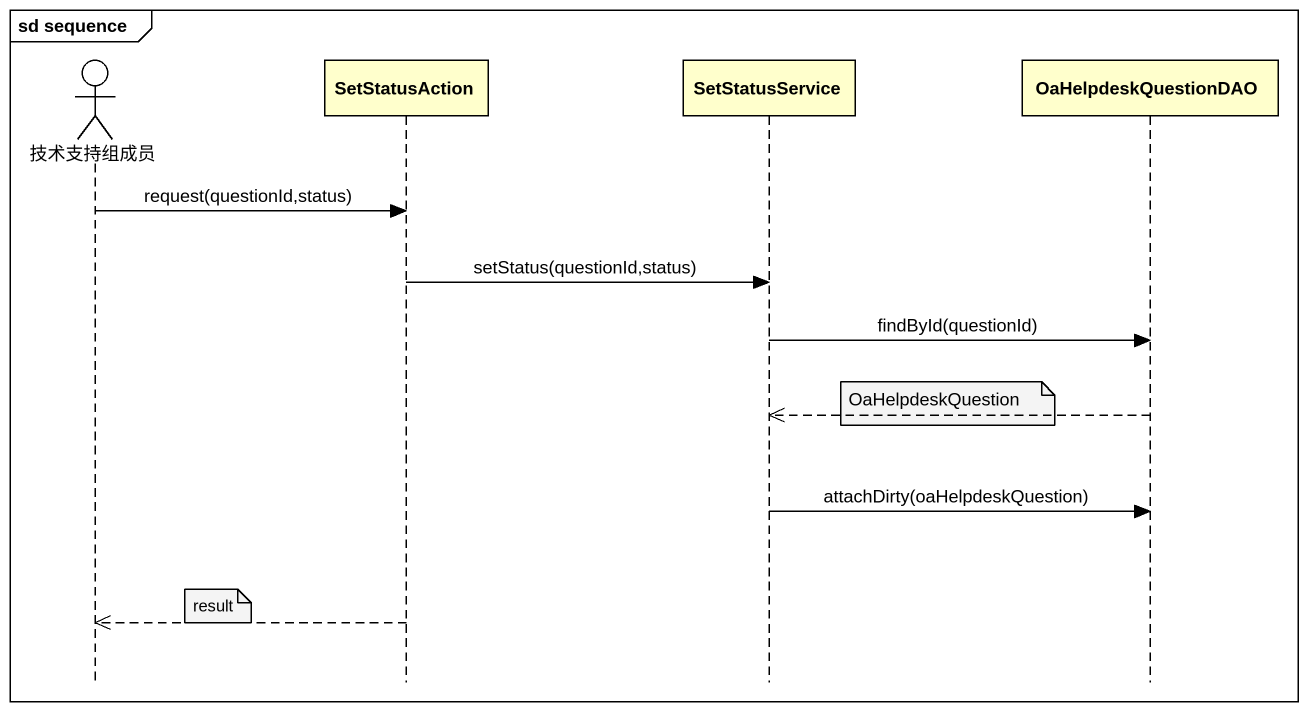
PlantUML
@startuml
mainframe sd sequence
hide footbox
actor 技术支持组成员
participant SetStatusAction
participant SetStatusService
participant OaHelpdeskQuestionDAO

技术支持组成员 -> SetStatusAction : request(questionId,status)
SetStatusAction -> SetStatusService : setStatus(questionId,status)
SetStatusService -> OaHelpdeskQuestionDAO : findById(questionId)
note right of SetStatusService : OaHelpdeskQuestion
OaHelpdeskQuestionDAO -->> SetStatusService
SetStatusService -> OaHelpdeskQuestionDAO : attachDirty(oaHelpdeskQuestion)
note right of 技术支持组成员 : result
SetStatusAction -->> 技术支持组成员
@enduml
